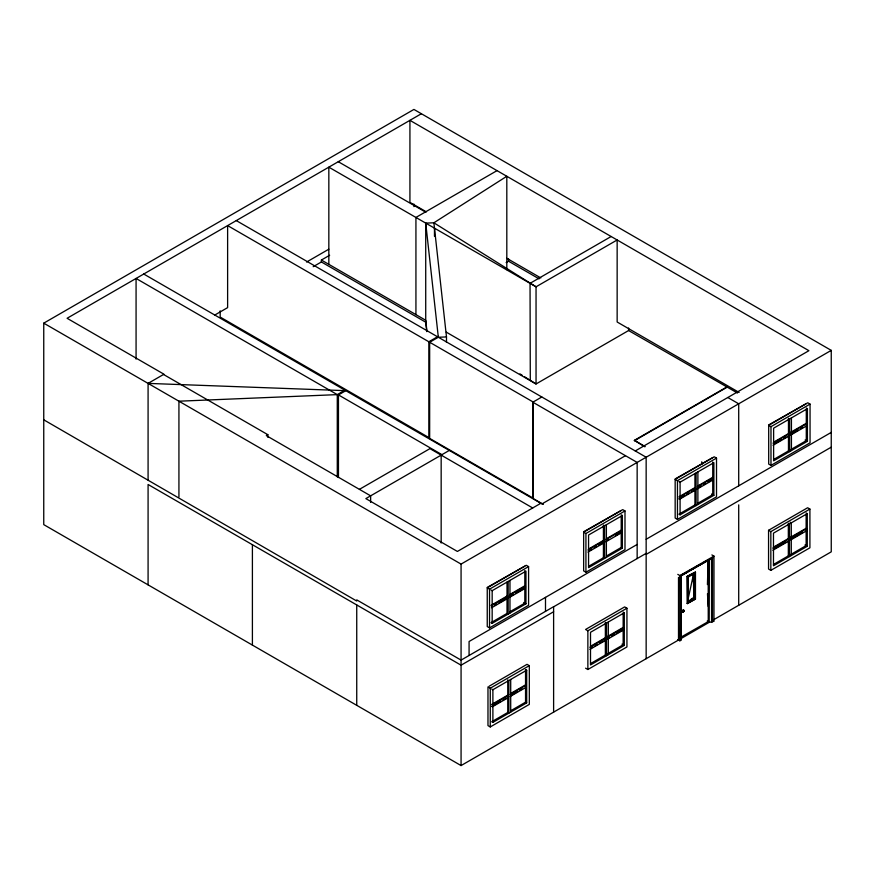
<?xml version="1.0" encoding="UTF-8"?>
<svg xmlns="http://www.w3.org/2000/svg" width="875" height="875" viewBox="0 0 875 875"><rect width="100%" height="100%" fill="white"/><g stroke="black" fill="none" stroke-linecap="round" stroke-linejoin="round"><path stroke-width="1.31" d="M682.391 611.942L682.697 610.553C684.228 613.878 682.445 608.18 682.391 611.942C683.222 608.048 685.836 612.128 682.467 611.866M682.445 611.647C684.337 608.048 683.244 613.637 683.331 610.105L683.112 611.975L683.003 610.269M688.559 601.125L693.798 598.139L693.405 574.875M683.408 611.144L683.331 610.159L683.331 611.822L683.408 611.067M682.697 610.553L683.112 611.975M683.309 610.761L683.288 610.127M707.416 584.577L708.203 560.667L708.247 621.611L681.516 636.858M683.32 611.155L683.495 611.45M693.427 582.006L693.798 572.939L688.089 599.112M683.036 610.837L683.112 610.192M683.692 611.384L683.495 610.291M683.528 610.083L683.528 611.614L683.375 611.012M683.845 611.067L683.692 610.127L683.736 611.297M680.816 640.248L679.864 640.806L677.797 639.614M712.983 557.583L691.173 569.68M679.448 639.483L461.07 765.57L43.75 524.628L43.75 323.159L413.93 109.43L831.25 350.372L831.25 551.841L713.552 619.795M421.378 113.728L67.091 318.281L163.975 374.216L148.083 383.392L148.083 480.047M214.627 315.131L227.62 307.628L227.62 225.597L428.827 341.764L438.233 336.339M306.578 262.041L328.836 249.189M426.759 331.636L425.72 322.197L321.387 261.964L321.387 260.039L329.656 255.259M313.184 266.7L321.387 261.964M497.033 170.625L415.931 217.448L415.931 314.617M506.144 262.544L508.484 261.188L539.098 278.863M267.859 437.336L267.859 434.7L266.306 435.597L370.639 495.841L370.639 502.414M344.958 390.195L337.28 394.625L178.927 401.198L178.927 496.956M611.144 236.513L530.042 283.336L530.294 380.363M338.45 477.509L338.45 394.909L345.789 390.677L148.083 383.392M429.658 342.245L533.159 402.008L533.159 498.148L429.658 438.397L429.658 342.245L438.331 337.247L446.491 336.941L446.491 342.355M737.472 393.017L628.589 330.542L536.047 383.972L446.261 332.139M359.406 489.355L429.942 448.634L532.711 507.97M449.28 450.428L365.848 498.597L457.395 551.447L540.827 503.278M543.375 504.427L532.82 498.345L532.82 402.194L541.833 396.998M644.93 446.83L634.375 440.355L726.917 386.925M634.375 440.737L726.917 387.308M625.483 455.689L541.942 503.923L143.741 274.028M635.261 450.942L808.905 350.689L409.927 120.345L409.927 202.377L426.409 211.892M43.75 323.159L461.07 564.091L831.25 350.372M528.587 566.606L526.302 565.283L487.244 587.836L489.53 589.159L528.587 566.606L528.587 605.325L489.53 627.878L487.244 626.555L487.244 587.409L524.716 566.202M624.991 510.945L622.705 509.622L583.647 532.175L585.933 533.498L624.991 510.945L624.991 549.675L585.933 572.217L583.647 570.905L583.647 531.748L621.119 510.541M716.516 458.106L714.219 456.794L675.161 479.347L677.447 480.659L716.516 458.106L716.516 496.836L677.447 519.389L675.161 518.066L675.161 478.92L712.633 457.702M810.053 404.108L807.767 402.784L768.698 425.337L770.984 426.661L810.053 404.108L810.053 442.827L770.984 465.38L768.698 464.067L768.698 424.911L806.17 403.703M491.017 590.013L492.166 590.68L525.962 571.156L525.962 603.805L492.166 623.328L491.017 622.661L507.019 613.43L508.167 614.086L508.167 581.438M622.366 515.506L588.569 535.019L588.569 567.667L622.366 548.155L622.366 515.506L621.217 514.839M678.934 481.523L680.083 482.18L713.88 462.667L713.88 495.316L680.083 514.828L678.934 514.172L694.936 504.93L696.084 505.597L696.084 472.938M807.417 408.658L773.62 428.181L773.62 460.83L807.417 441.306L807.417 408.658L806.28 408.002M491.017 605.336L507.019 596.094L507.587 596.422L507.587 598.533L491.586 607.764L491.586 605.664L507.587 596.422M509.972 594.388L524.814 585.812L525.394 586.141L525.394 588.252L509.403 597.483M588.569 549.019L603.422 540.433L603.991 540.761L603.991 542.872L587.989 552.114M606.375 538.727L621.217 530.163L621.797 530.491L621.797 532.591L605.806 541.822M678.934 496.836L694.936 487.594L695.505 487.933L695.505 490.033L679.503 499.275L679.503 497.164L695.505 487.933M697.889 485.898L712.742 477.323L713.311 477.652L713.311 479.762L697.32 488.994M773.62 442.17L788.473 433.595L789.053 433.923L789.053 436.034L773.041 445.266M806.848 423.653L806.28 423.314L790.289 432.545L790.858 432.884L806.848 423.653L806.848 425.753L790.858 434.984L790.289 434.656M509.403 595.372L525.394 586.141M587.989 550.003L603.991 540.761M605.806 539.722L621.797 530.491M697.32 486.883L713.311 477.652M773.041 443.166L789.053 433.923M494.452 605.456L496.738 604.133M499.023 602.82L507.019 598.194L507.587 598.533M511.109 595.831L513.395 594.519M515.681 593.195L523.677 588.58M589.706 550.462L591.992 549.139M594.278 547.816L596.564 546.503M598.85 545.18L602.284 543.2M606.375 540.837L608.661 539.514M615.508 535.566L621.217 532.262L621.217 547.487L606.375 556.062M678.934 498.947L684.655 495.644M686.941 494.32L689.227 493.008M691.513 491.684L695.505 490.033M699.038 487.342L701.312 486.019M703.598 484.706L705.884 483.383M708.17 482.07L711.594 480.091M774.758 443.625L781.616 439.666M783.902 438.342L786.188 437.019M791.427 434L798.284 430.041M800.57 428.717L802.845 427.405M509.972 611.723L524.814 603.148L524.814 570.5M588.569 566.344L603.422 557.769L604.57 558.425L604.57 525.777L603.422 525.12L603.422 557.769M697.889 503.223L712.742 494.659L712.742 462.011M773.62 459.506L788.473 450.931L789.622 451.587L789.622 418.939M637.153 544.458L469.077 641.506L469.077 655.484M646.155 539.263L831.25 432.403M553.613 606.802L646.155 553.372M831.25 447.158L646.155 554.4M553.613 611.756L461.07 665.186L148.083 484.487L148.083 584.861M489.158 686.208L527.034 664.333L529.32 665.656L529.32 704.386L490.262 726.939L487.977 725.616L487.977 686.886L490.262 688.209L529.32 665.656M680.837 576.045L709.866 559.278M626.938 608.234L624.652 606.911L585.583 629.464L587.869 630.788L626.938 608.234L626.938 646.953L587.869 669.506L585.583 668.183M624.302 612.784L590.505 632.297L590.505 664.956L624.302 645.433L624.302 612.784L623.164 612.128M768.556 530.305L807.625 507.752L809.911 509.075L809.911 547.805L770.842 570.358L768.556 569.034L768.556 530.305L770.842 531.628L809.911 509.075M491.75 689.073L492.887 689.73L526.695 670.217L526.695 702.866L492.887 722.378L491.75 721.722L507.752 712.48L508.889 713.136L508.889 680.487M807.275 513.636L773.478 533.148L773.478 565.797L807.275 546.284L807.275 513.636L806.137 512.969M590.505 646.297L605.358 637.722L605.938 638.05L605.938 640.15L589.925 649.392M607.173 636.672L623.164 627.441L623.733 627.769L623.733 629.88L607.742 639.111L607.742 637L623.733 627.769M589.925 647.292L605.938 638.05M491.75 704.386L507.752 695.144L508.32 695.472L508.32 697.583L492.319 706.825L492.319 704.714L508.32 695.472M510.705 693.438L525.547 684.873L526.116 685.202L526.116 687.312L510.136 696.533M510.136 694.433L526.116 685.202M590.505 648.408L592.791 647.084M595.077 645.761L597.362 644.448M599.648 643.125L605.938 640.15M607.173 638.783L609.459 637.459M611.734 636.147L614.02 634.823M616.306 633.5L623.164 629.552L623.733 629.88M491.75 706.497L500.894 701.214M503.18 699.891L508.32 697.583M510.705 695.548L517.552 691.589M519.837 690.277L522.123 688.953M773.478 547.148L788.331 538.562L788.911 538.891L788.911 541.002L772.898 550.244M790.147 537.523L806.137 528.292L806.706 528.62L806.706 530.731L790.716 539.952L790.716 537.852L806.706 528.62M772.898 548.133L788.911 538.891M774.616 548.592L786.045 541.997M791.284 538.967L802.703 532.372M590.505 663.633L605.358 655.047L606.506 655.714L606.506 623.066L605.358 622.398L605.358 655.047M510.705 710.773L525.547 702.198L526.695 702.866M773.478 564.473L788.331 555.898L789.48 556.555L789.48 523.906M680.367 638.958L709.581 622.092M677.797 574.372L679.864 575.575L713.967 556.117L713.967 621.359L711.572 621.753A2.68 1.542 0 0 1 709.188 622.147L707.241 621.02M680.827 640.161L680.575 575.684L687.466 571.758M689.762 570.445L701.247 563.894M703.544 562.592L705.83 561.28M708.127 559.967L711.998 558.25L711.998 621.994M680.783 575.903L688.811 571.025M680.575 575.684L711.998 558.25M687.083 576.45L695.461 572.064L695.461 599.047L687.422 603.63L687.083 576.45L695.461 572.064M691.195 599.047L693.295 597.844L694.63 598.62L694.63 573.42L688.308 577.03L688.308 602.241L694.63 598.62M687.083 603.433L695.461 599.047M680.531 639.953L680.991 575.936M688.647 600.83L689.872 600.381M425.72 322.197L425.72 223.103L433.88 222.797L506.811 176.28L506.811 269.664M681.155 575.881L681.286 638.072A2.658 1.531 0 0 1 680.586 639.45L680.991 639.68M806.848 425.753L806.28 425.425L806.28 440.65L790.289 449.881L791.427 450.538L791.427 417.889M506.811 258.311L540.805 277.933M739.123 392.438L617.148 322.011L617.148 239.98L536.047 286.803L328.836 167.169L328.836 264.338M338.286 161.711L425.381 211.991M805.131 439.994L807.417 441.306M727.814 397.512L738.708 403.802L738.708 485.833M789.053 436.034L788.473 435.706L788.473 450.931M806.706 530.731L806.137 530.392L806.137 545.617L790.147 554.848L791.284 555.516L791.284 522.867L790.147 522.2M712.742 479.434L713.311 479.762M634.375 440.355L644.93 446.447M321.387 260.039L425.72 320.272L426.912 331.056M804.989 544.961L807.275 546.284M711.594 493.992L713.88 495.316M236.294 220.598L646.155 457.231L646.155 658.7M788.911 541.002L788.331 540.673L788.331 555.898M532.82 402.194L637.153 462.427L637.153 558.578M621.217 547.487L622.366 548.155M603.422 542.544L603.991 542.872M338.45 394.909L441.952 454.661M163.527 374.467L267.859 434.7M524.814 587.923L525.394 588.252M622.016 644.12L624.302 645.433M523.677 602.492L525.962 603.805M526.695 670.217L525.547 669.55L525.547 702.198M525.547 686.973L526.116 687.312M43.75 419.814L356.738 601.027L356.738 599.878L461.07 660.111L553.613 606.681L553.613 712.141M711.889 554.925L713.967 556.117M519.958 373.887L522.255 375.331M524.552 376.764L536.047 383.972L536.047 286.803L433.88 222.797L446.491 336.941M682.861 611.341L682.894 612.062M425.72 223.103L438.331 337.247M707.47 593.731L708.247 606.539M806.28 409.281L806.28 423.314M806.137 514.248L806.137 528.292M790.858 432.884L790.858 434.984M788.473 418.283L788.473 433.595M788.331 523.25L788.331 538.562M770.984 426.661L770.984 465.38M770.842 531.628L770.842 570.358M738.708 504.897L738.708 605.27M712.458 557.539L712.458 621.731M711.572 557.998L711.572 621.753M709.188 622.158L709.406 559.814A3.423 2.789 -51.2 0 0 710.062 559.497A3.872 3.15 -51.1 0 0 710.894 558.852M701.739 461.792L701.739 464.494M697.889 471.898L697.889 504.547M694.936 473.561L694.936 487.594M694.936 489.705L694.936 504.93M693.798 572.939L693.798 598.139M687.422 576.647L687.422 603.63M683.648 610.105L683.648 611.45M680.083 482.18L680.083 514.828M679.864 575.575L679.864 640.806M678.508 577.391L678.508 640.03M677.447 480.659L677.447 519.389M628.589 328.016L628.589 330.542M623.164 613.397L623.164 627.441M623.164 629.552L623.164 644.777L607.173 654.008L608.311 654.664L608.311 622.016M621.217 516.119L621.217 530.163M606.375 524.737L606.375 557.386M587.869 630.788L587.869 669.506M585.933 533.498L585.933 572.217M545.497 597.373L545.497 611.363M510.705 679.448L510.705 712.097M509.972 580.387L509.972 613.036M508.484 258.672L508.484 261.188M507.752 679.831L507.752 695.144M507.752 697.255L507.752 712.48M507.019 582.05L507.019 596.094M507.019 598.194L507.019 613.43M492.887 689.73L492.887 722.378M492.166 590.68L492.166 623.328M490.262 688.209L490.262 726.939M489.53 589.159L489.53 627.878M461.07 564.091L461.07 765.57M441.164 455.109L441.164 543.014M434.47 228.145L434.47 236.25M428.827 341.764L428.827 437.533L220.172 317.056L220.172 310.822M413.93 204.083L413.93 206.609M356.738 604.953L356.738 705.337M337.28 476.897L337.28 394.625L136.073 278.458L136.073 359.122M252.405 544.72L252.405 645.094"/></g></svg>
